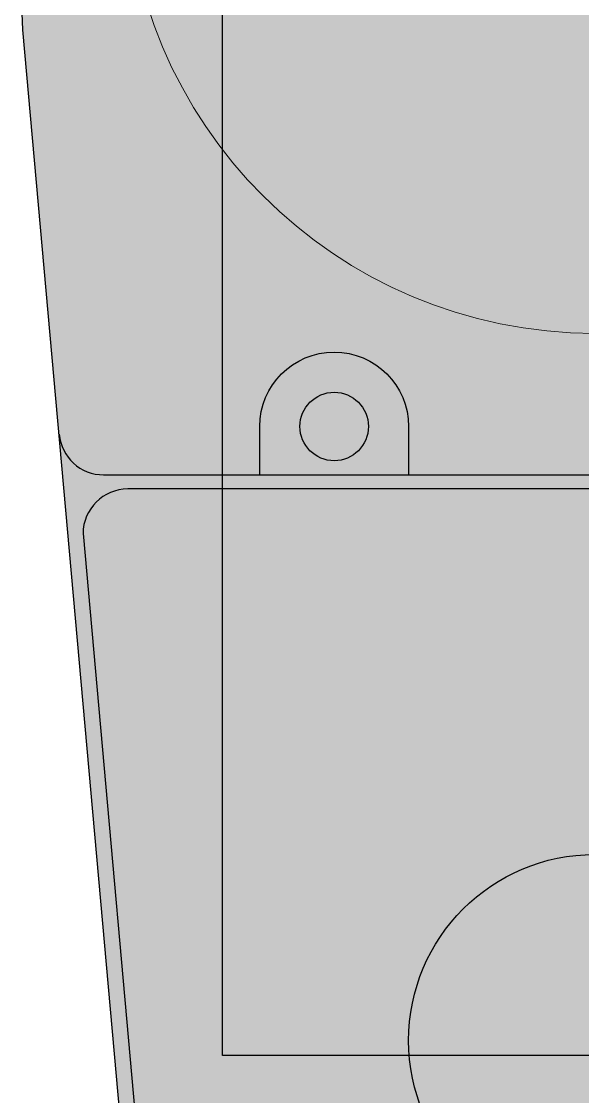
# Model space of a CAD drawing. Header units: millimetres. Extents: x -7030 to 16345, y -20200 to 18377.
# Drawn here: x 7611 to 7988, y 13914 to 14636 of the extents above; entities that cross this region are included whole.
import ezdxf
from ezdxf.enums import TextEntityAlignment as Align

# ---------------------------------------------------------------- set-up
doc = ezdxf.new("R2010")
doc.units = ezdxf.units.MM
doc.set_wipeout_variables(frame=1)
doc.layers.add('Техника Кран LTM 1450-8.1', color=250, linetype='Continuous')
doc.layers.add('Техника Кран LTM 1450-8.1 Штрих', color=7, linetype='Continuous', true_color=0xffd452)
doc.styles.add('arial', font='arial.ttf')

# ---------------------------------------------------------------- blocks, each defined once
blk = doc.blocks.new('LTM 1450-8.1-11roll 20230526.11123')
at = {"layer": 'Техника Кран LTM 1450-8.1 Штрих', "ltscale": 30, "transparency": 16777216}
h = blk.add_hatch(color=256, dxfattribs=at)
h.dxf.hatch_style = 1
edge = h.paths.add_edge_path()
edge.add_arc((-208.55, -950), 100, 185.11284, 270, ccw=False)
edge.add_line((-308.15, -958.91), (-384.01, -111.12))
edge.add_line((-384.01, -111.12), (-385, -88.84))
edge.add_line((-385, -88.84), (-385, 30))
edge.add_arc((-338.5, 30), 46.5, 149.43814, 179.99999, ccw=False)
edge.add_line((-378.54, 53.64), (-216.03, 328.58))
edge.add_line((-216.03, 328.58), (-53.34, 542.15))
edge.add_arc((0, 505), 65, 90, 145.14151, ccw=False)
edge.add_arc((0, 505), 65, 34.85849, 90, ccw=False)
edge.add_line((53.34, 542.15), (216.03, 328.58))
edge.add_line((216.03, 328.58), (378.54, 53.64))
edge.add_arc((338.5, 30), 46.5, 0.00001, 30.56186, ccw=False)
edge.add_line((385, 30), (385, -88.84))
edge.add_line((385, -88.84), (384.01, -111.12))
edge.add_line((384.01, -111.12), (308.15, -958.91))
edge.add_arc((208.55, -950), 100, 270, 354.88716, ccw=False)
edge.add_line((208.55, -1050), (-208.55, -1050))
at = {"color": 0, "linetype": 'ByBlock', "lineweight": -2, "ltscale": 30, "transparency": 16777216}
for points in [[(-208.55, -1050, -0.388312), (-308.15, -958.91), (-384.01, -111.12), (-385, -88.84), (-385, 30, -0.134147), (-378.54, 53.64), (-216.03, 328.58), (-53.34, 542.15, -0.245353), (0, 570, -0.245353), (53.34, 542.15), (216.03, 328.58), (378.54, 53.64, -0.134147), (385, 30), (385, -88.84), (384.01, -111.12), (308.15, -958.91, -0.388312), (208.55, -1050)], [(-313.57, -419.53, 0.41121), (-343.69, -449.53), (-298.19, -958.02, 0.359261), (-217.71, -1039.53), (217.71, -1039.53, 0.359261), (298.19, -958.02), (343.69, -449.53, 0.41121), (313.57, -419.53)]]:
    blk.add_lwpolyline(points, format="xyb", close=True, dxfattribs=at)
for points in [[(-225, -410), (-225, -377.53, -1), (-125, -377.53), (-125, -410)], [(-359.71, -382.67, 0.388312), (-329.83, -410), (329.83, -410)]]:
    blk.add_lwpolyline(points, format="xyb", dxfattribs=at)
at = {"color": 0, "linetype": 'ByBlock', "lineweight": 5, "ltscale": 30, "transparency": 16777216}
blk.add_circle((0, 0), 315, dxfattribs=at)
at = {"color": 0, "linetype": 'ByBlock', "lineweight": -2, "ltscale": 30, "transparency": 16777216}
for centre, radius in [((-175, -377.53), 23), ((0, -790), 125)]:
    blk.add_circle(centre, radius, dxfattribs=at)
blk = doc.blocks.new('*U145')
at = {"color": 0, "linetype": 'ByBlock', "lineweight": -2, "ltscale": 30, "transparency": 16777216}
blk.add_lwpolyline([(7746, 16868.37), (8246, 16868.37), (8246, 13741.37), (7746, 13741.37)], close=True, dxfattribs=at)
at = {"layer": 'Defpoints', "color": 250, "linetype": 'ByBlock', "lineweight": -2, "transparency": 16777216, "style": 'arial', "width": 0.8}
blk.add_attdef('МАРКА', text='', height=250, rotation=60, dxfattribs=at).set_placement((5551.67, 14722.03), align=Align.MIDDLE_CENTER)
at = {"color": 0, "linetype": 'ByBlock', "lineweight": -2, "ltscale": 30, "transparency": 16777216}
blk.add_blockref('LTM 1450-8.1-11roll 20230526.11123', (7996, 14541.37), dxfattribs=at)

msp = doc.modelspace()

# ---------------------------------------------------------------- block references
at = {"layer": 'Техника Кран LTM 1450-8.1', "transparency": 16777216}
msp.add_blockref('*U145', (0, 200), dxfattribs=at)

doc.saveas('drawing.dxf')
